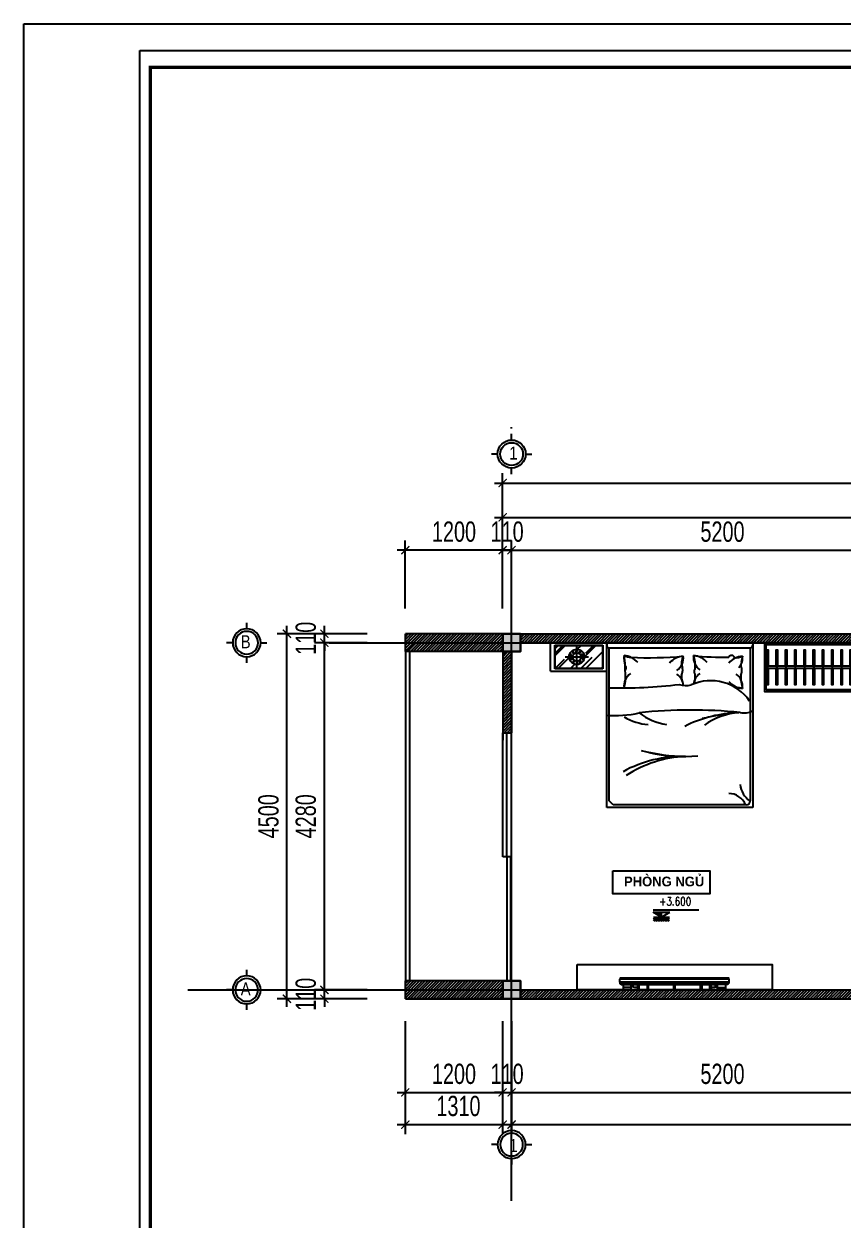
# Model space of a CAD drawing. Header units: inches. Extents: x 442278 to 842836, y -356313 to 59457.
# Drawn here: x 466328 to 476427, y -82973 to -68226 of the extents above; entities that cross this region are included whole.
import ezdxf
from ezdxf.enums import TextEntityAlignment as Align

# ---------------------------------------------------------------- set-up
doc = ezdxf.new("R2010")
doc.units = ezdxf.units.IN
doc.header["$LTSCALE"] = 250
doc.header["$MEASUREMENT"] = 0
doc.linetypes.add('CENTER', pattern=[50.8, 31.75, -6.35, 6.35, -6.35])
doc.linetypes.add('CONTINOUS', pattern=[0])
for name, color, linetype in [('3', 9, 'Continuous'), ('A-Noithat', 139, 'Continuous'), ('blogmythuat.com', 2, 'Continuous'), ('cotcaodo', 37, 'Continuous'), ('damvua', 7, 'Continuous'), ('DIM', 8, 'Continuous'), ('gsgsdfg', 31, 'Continuous'), ('HACTH250', 250, 'Continuous'), ('LA.BT', 7, 'Continuous'), ('LA.DIM', 251, 'Continuous'), ('netcat', 32, 'Continuous'), ('NETMANH', 44, 'Continuous'), ('NETTHAY', 8, 'Continuous'), ('NTHAY', 8, 'Continuous'), ('TEXT', 7, 'Continuous'), ('TRUC', 251, 'CENTER'), ('TUONG', 31, 'Continuous'), ('vatlieu', 250, 'Continuous')]:
    doc.layers.add(name, color=color, linetype=linetype)
doc.styles.add('AVANTH', font='')
doc.styles.add('KIEU1', font='', dxfattribs={"height": 250})
doc.styles.add('ROMANSmoi', font='romans.shx', dxfattribs={"width": 0.8})
doc.styles.add('S.STEXT', font='arial.ttf', dxfattribs={"width": 0.7})
doc.styles.get("Standard").update_dxf_attribs({"font": 'arial.ttf'})
doc.styles.add('VnAvantH', font='', dxfattribs={"width": 0.7})
doc.styles.get('AVANTH').set_extended_font_data('.VnAvantH')
doc.styles.get('KIEU1').set_extended_font_data('.VnArial')
doc.styles.get('VnAvantH').set_extended_font_data('.VnAvantH')
doc.linetypes.add('TX', pattern='A,676.874288,-193.500228,["tx",AVANTH,S=240.510514,R=359.931402,X=0,Y=-131.162874],-560.72896,746.79278', length=2177.896256)
doc.dimstyles.new('S.DIM100', dxfattribs={"dimtxt": 250, "dimasz": 100, "dimexe": 120, "dimexo": 0, "dimgap": 100, "dimtad": 1, "dimdec": 0, "dimzin": 13, "dimdsep": 46, "dimtxsty": 'S.STEXT', "dimblk": 'ARCHTICK', "dimblk1": 'ARCHTICK', "dimcen": 0, "dimdle": 100, "dimclrd": 251, "dimclre": 251, "dimclrt": 60, "dimadec": 0, "dimazin": 0, "dimtfac": 1, "dimtdec": 0, "dimtix": 1, "dimtmove": 2, "dimatfit": 3, "dimfxl": 1, "dimtolj": 1, "dimtzin": 13, "dimarcsym": 0})
pattern_1 = [(45, (193878.957, -378140.27), (-17.6776695, 17.6776695), [])]

# ---------------------------------------------------------------- blocks, each defined once
blk = doc.blocks.new('_ArchTick')
at = {"color": 0, "linetype": 'ByBlock', "const_width": 0.15}
blk.add_lwpolyline([(-0.5, -0.5), (0.5, 0.5)], dxfattribs=at)
blk = doc.blocks.new('*D173')
at = {"layer": 'DEFPOINTS', "color": 0, "transparency": 16777216}
for p in [(477540, -74714), (472340, -75476), (477540, -75476)]:
    blk.add_point(p, dxfattribs=at)
at = {"layer": 'LA.DIM', "color": 251, "lineweight": -2, "transparency": 16777216}
for p, q in [((472340, -75476), (472340, -74594)), ((477540, -75476), (477540, -74594)), ((472240, -74714), (477640, -74714))]:
    blk.add_line(p, q, dxfattribs=at)
at = {"layer": 'LA.DIM', "color": 251, "lineweight": -2, "transparency": 16777216, "xscale": 100, "yscale": 100, "zscale": 100, "rotation": 180}
blk.add_blockref('_ArchTick', (472340, -74714), dxfattribs=at)
at = {"layer": 'LA.DIM', "color": 251, "lineweight": -2, "transparency": 16777216, "xscale": 100, "yscale": 100, "zscale": 100}
blk.add_blockref('_ArchTick', (477540, -74714), dxfattribs=at)
at = {"layer": 'LA.DIM', "color": 60, "transparency": 16777216, "insert": (474940, -74487), "char_height": 250, "attachment_point": 5, "style": 'S.STEXT'}
blk.add_mtext('\\A1;5200', dxfattribs=at)
blk = doc.blocks.new('*D178')
at = {"layer": 'DEFPOINTS', "color": 0, "transparency": 16777216}
for p in [(472230, -74714), (472230, -75433), (472340, -75433)]:
    blk.add_point(p, dxfattribs=at)
at = {"layer": 'LA.DIM', "color": 251, "lineweight": -2, "transparency": 16777216}
for p, q in [((472230, -75433), (472230, -74594)), ((472340, -75433), (472340, -74594)), ((472230, -74714), (472130, -74714)), ((472340, -74714), (472230, -74714)), ((472340, -74714), (472440, -74714))]:
    blk.add_line(p, q, dxfattribs=at)
at = {"layer": 'LA.DIM', "color": 251, "lineweight": -2, "transparency": 16777216, "xscale": 100, "yscale": 100, "zscale": 100}
blk.add_blockref('_ArchTick', (472230, -74714), dxfattribs=at)
at = {"layer": 'LA.DIM', "color": 251, "lineweight": -2, "transparency": 16777216, "xscale": 100, "yscale": 100, "zscale": 100, "rotation": 180}
blk.add_blockref('_ArchTick', (472340, -74714), dxfattribs=at)
at = {"layer": 'LA.DIM', "color": 60, "transparency": 16777216, "insert": (472285, -74487), "char_height": 250, "attachment_point": 5, "style": 'S.STEXT'}
blk.add_mtext('\\A1;110', dxfattribs=at)
blk = doc.blocks.new('*D179')
at = {"layer": 'DEFPOINTS', "color": 0, "transparency": 16777216}
for p in [(471030, -74714), (471030, -75433), (472230, -75433)]:
    blk.add_point(p, dxfattribs=at)
at = {"layer": 'LA.DIM', "color": 251, "lineweight": -2, "transparency": 16777216}
for p, q in [((471030, -75433), (471030, -74594)), ((472230, -75433), (472230, -74594)), ((472330, -74714), (470930, -74714))]:
    blk.add_line(p, q, dxfattribs=at)
at = {"layer": 'LA.DIM', "color": 251, "lineweight": -2, "transparency": 16777216, "xscale": 100, "yscale": 100, "zscale": 100, "rotation": 180}
blk.add_blockref('_ArchTick', (471030, -74714), dxfattribs=at)
at = {"layer": 'LA.DIM', "color": 251, "lineweight": -2, "transparency": 16777216, "xscale": 100, "yscale": 100, "zscale": 100}
blk.add_blockref('_ArchTick', (472230, -74714), dxfattribs=at)
at = {"layer": 'LA.DIM', "color": 60, "transparency": 16777216, "insert": (471630, -74487), "char_height": 250, "attachment_point": 5, "style": 'S.STEXT'}
blk.add_mtext('\\A1;1200', dxfattribs=at)
blk = doc.blocks.new('*D180')
at = {"layer": 'DEFPOINTS', "color": 0, "transparency": 16777216}
for p in [(490230, -74310), (472230, -75433), (490230, -75433)]:
    blk.add_point(p, dxfattribs=at)
at = {"layer": 'LA.DIM', "color": 251, "lineweight": -2, "transparency": 16777216}
for p, q in [((472130, -74310), (490330, -74310)), ((472230, -75433), (472230, -74190)), ((490230, -75433), (490230, -74190))]:
    blk.add_line(p, q, dxfattribs=at)
at = {"layer": 'LA.DIM', "color": 251, "lineweight": -2, "transparency": 16777216, "xscale": 100, "yscale": 100, "zscale": 100, "rotation": 180}
blk.add_blockref('_ArchTick', (472230, -74310), dxfattribs=at)
at = {"layer": 'LA.DIM', "color": 251, "lineweight": -2, "transparency": 16777216, "xscale": 100, "yscale": 100, "zscale": 100}
blk.add_blockref('_ArchTick', (490230, -74310), dxfattribs=at)
at = {"layer": 'LA.DIM', "color": 60, "transparency": 16777216, "insert": (481230, -74082), "char_height": 250, "attachment_point": 5, "style": 'S.STEXT'}
blk.add_mtext('\\A1;18000', dxfattribs=at)
blk = doc.blocks.new('*D181')
at = {"layer": 'DEFPOINTS', "color": 0, "transparency": 16777216}
for p in [(490230, -73886), (472230, -75423), (490230, -75433)]:
    blk.add_point(p, dxfattribs=at)
at = {"layer": 'LA.DIM', "color": 251, "lineweight": -2, "transparency": 16777216}
for p, q in [((472130, -73886), (490330, -73886)), ((472230, -75423), (472230, -73766)), ((490230, -75433), (490230, -73766))]:
    blk.add_line(p, q, dxfattribs=at)
at = {"layer": 'LA.DIM', "color": 251, "lineweight": -2, "transparency": 16777216, "xscale": 100, "yscale": 100, "zscale": 100, "rotation": 180}
blk.add_blockref('_ArchTick', (472230, -73886), dxfattribs=at)
at = {"layer": 'LA.DIM', "color": 251, "lineweight": -2, "transparency": 16777216, "xscale": 100, "yscale": 100, "zscale": 100}
blk.add_blockref('_ArchTick', (490230, -73886), dxfattribs=at)
at = {"layer": 'LA.DIM', "color": 60, "transparency": 16777216, "insert": (481230, -73658), "char_height": 250, "attachment_point": 5, "style": 'S.STEXT'}
blk.add_mtext('\\A1;18000', dxfattribs=at)
blk = doc.blocks.new('*D182')
at = {"layer": 'DEFPOINTS', "color": 0, "transparency": 16777216}
for p in [(472340, -80520), (477540, -80520), (477540, -81400)]:
    blk.add_point(p, dxfattribs=at)
at = {"layer": 'LA.DIM', "color": 251, "lineweight": -2, "transparency": 16777216}
for p, q in [((472340, -80520), (472340, -81520)), ((477540, -80520), (477540, -81520)), ((472240, -81400), (477640, -81400))]:
    blk.add_line(p, q, dxfattribs=at)
at = {"layer": 'LA.DIM', "color": 251, "lineweight": -2, "transparency": 16777216, "xscale": 100, "yscale": 100, "zscale": 100, "rotation": 180}
blk.add_blockref('_ArchTick', (472340, -81400), dxfattribs=at)
at = {"layer": 'LA.DIM', "color": 251, "lineweight": -2, "transparency": 16777216, "xscale": 100, "yscale": 100, "zscale": 100}
blk.add_blockref('_ArchTick', (477540, -81400), dxfattribs=at)
at = {"layer": 'LA.DIM', "color": 60, "transparency": 16777216, "insert": (474940, -81172), "char_height": 250, "attachment_point": 5, "style": 'S.STEXT'}
blk.add_mtext('\\A1;5200', dxfattribs=at)
blk = doc.blocks.new('*D186')
at = {"layer": 'DEFPOINTS', "color": 0, "transparency": 16777216}
for p in [(472230, -80520), (472340, -80520), (472340, -81400)]:
    blk.add_point(p, dxfattribs=at)
at = {"layer": 'LA.DIM', "color": 251, "lineweight": -2, "transparency": 16777216}
for p, q in [((472230, -80520), (472230, -81520)), ((472340, -80520), (472340, -81520)), ((472230, -81400), (472130, -81400)), ((472230, -81400), (472340, -81400)), ((472340, -81400), (472440, -81400))]:
    blk.add_line(p, q, dxfattribs=at)
at = {"layer": 'LA.DIM', "color": 251, "lineweight": -2, "transparency": 16777216, "xscale": 100, "yscale": 100, "zscale": 100}
blk.add_blockref('_ArchTick', (472230, -81400), dxfattribs=at)
at = {"layer": 'LA.DIM', "color": 251, "lineweight": -2, "transparency": 16777216, "xscale": 100, "yscale": 100, "zscale": 100, "rotation": 180}
blk.add_blockref('_ArchTick', (472340, -81400), dxfattribs=at)
at = {"layer": 'LA.DIM', "color": 60, "transparency": 16777216, "insert": (472285, -81172), "char_height": 250, "attachment_point": 5, "style": 'S.STEXT'}
blk.add_mtext('\\A1;110', dxfattribs=at)
blk = doc.blocks.new('*D187')
at = {"layer": 'DEFPOINTS', "color": 0, "transparency": 16777216}
for p in [(472230, -80520), (490230, -80520), (490230, -81796)]:
    blk.add_point(p, dxfattribs=at)
at = {"layer": 'LA.DIM', "color": 251, "lineweight": -2, "transparency": 16777216}
for p, q in [((472230, -80520), (472230, -81916)), ((490230, -80520), (490230, -81916)), ((472130, -81796), (490330, -81796))]:
    blk.add_line(p, q, dxfattribs=at)
at = {"layer": 'LA.DIM', "color": 251, "lineweight": -2, "transparency": 16777216, "xscale": 100, "yscale": 100, "zscale": 100, "rotation": 180}
blk.add_blockref('_ArchTick', (472230, -81796), dxfattribs=at)
at = {"layer": 'LA.DIM', "color": 251, "lineweight": -2, "transparency": 16777216, "xscale": 100, "yscale": 100, "zscale": 100}
blk.add_blockref('_ArchTick', (490230, -81796), dxfattribs=at)
at = {"layer": 'LA.DIM', "color": 60, "transparency": 16777216, "insert": (481230, -81568), "char_height": 250, "attachment_point": 5, "style": 'S.STEXT'}
blk.add_mtext('\\A1;18000', dxfattribs=at)
blk = doc.blocks.new('*D188')
at = {"layer": 'DEFPOINTS', "color": 0, "transparency": 16777216}
for p in [(471030, -80520), (472230, -80520), (472230, -81400)]:
    blk.add_point(p, dxfattribs=at)
at = {"layer": 'LA.DIM', "color": 251, "lineweight": -2, "transparency": 16777216}
for p, q in [((471030, -80520), (471030, -81520)), ((472230, -80520), (472230, -81520)), ((470930, -81400), (472330, -81400))]:
    blk.add_line(p, q, dxfattribs=at)
at = {"layer": 'LA.DIM', "color": 251, "lineweight": -2, "transparency": 16777216, "xscale": 100, "yscale": 100, "zscale": 100, "rotation": 180}
blk.add_blockref('_ArchTick', (471030, -81400), dxfattribs=at)
at = {"layer": 'LA.DIM', "color": 251, "lineweight": -2, "transparency": 16777216, "xscale": 100, "yscale": 100, "zscale": 100}
blk.add_blockref('_ArchTick', (472230, -81400), dxfattribs=at)
at = {"layer": 'LA.DIM', "color": 60, "transparency": 16777216, "insert": (471630, -81172), "char_height": 250, "attachment_point": 5, "style": 'S.STEXT'}
blk.add_mtext('\\A1;1200', dxfattribs=at)
blk = doc.blocks.new('vongtrondim')
at = {"layer": 'damvua'}
blk.add_circle((0, 0), 175, dxfattribs=at)
at = {"layer": 'NTHAY'}
for p, q in [((0, 226), (0, 309)), ((-226, 0), (-309, 0)), ((226, 0), (309, 0)), ((0, -309), (0, -226))]:
    blk.add_line(p, q, dxfattribs=at)
blk.add_circle((0, 0), 216, dxfattribs=at)
blk = doc.blocks.new('*D189')
at = {"layer": 'DEFPOINTS', "color": 0, "transparency": 16777216}
for p in [(470032, -75855), (470560, -75855), (470560, -80135)]:
    blk.add_point(p, dxfattribs=at)
at = {"layer": 'LA.DIM', "color": 251, "lineweight": -2, "transparency": 16777216}
for p, q in [((470032, -80235), (470032, -75755)), ((470560, -75855), (469912, -75855)), ((470560, -80135), (469912, -80135))]:
    blk.add_line(p, q, dxfattribs=at)
at = {"layer": 'LA.DIM', "color": 251, "lineweight": -2, "transparency": 16777216, "xscale": 100, "yscale": 100, "zscale": 100}
for p, rotation in [((470032, -75855), 90), ((470032, -80135), 270)]:
    blk.add_blockref('_ArchTick', p, dxfattribs=dict(at, rotation=rotation))
at = {"layer": 'LA.DIM', "color": 60, "transparency": 16777216, "insert": (469804, -77995), "char_height": 250, "attachment_point": 5, "rotation": 90, "style": 'S.STEXT'}
blk.add_mtext('\\A1;4280', dxfattribs=at)
blk = doc.blocks.new('*D190')
at = {"layer": 'DEFPOINTS', "color": 0, "transparency": 16777216}
for p in [(469571, -75745), (470560, -75745), (470560, -80245)]:
    blk.add_point(p, dxfattribs=at)
at = {"layer": 'LA.DIM', "color": 251, "lineweight": -2, "transparency": 16777216}
for p, q in [((469571, -80345), (469571, -75645)), ((470560, -75745), (469451, -75745)), ((470560, -80245), (469451, -80245))]:
    blk.add_line(p, q, dxfattribs=at)
at = {"layer": 'LA.DIM', "color": 251, "lineweight": -2, "transparency": 16777216, "xscale": 100, "yscale": 100, "zscale": 100}
for p, rotation in [((469571, -75745), 90), ((469571, -80245), 270)]:
    blk.add_blockref('_ArchTick', p, dxfattribs=dict(at, rotation=rotation))
at = {"layer": 'LA.DIM', "color": 60, "transparency": 16777216, "insert": (469344, -77995), "char_height": 250, "attachment_point": 5, "rotation": 90, "style": 'S.STEXT'}
blk.add_mtext('\\A1;4500', dxfattribs=at)
blk = doc.blocks.new('*D191')
at = {"layer": 'DEFPOINTS', "color": 0, "transparency": 16777216}
for p in [(470032, -80135), (470560, -80135), (470560, -80245)]:
    blk.add_point(p, dxfattribs=at)
at = {"layer": 'LA.DIM', "color": 251, "lineweight": -2, "transparency": 16777216}
for p, q in [((470032, -80135), (470032, -80035)), ((470560, -80135), (469912, -80135)), ((470032, -80245), (470032, -80135)), ((470560, -80245), (469912, -80245)), ((470032, -80245), (470032, -80345))]:
    blk.add_line(p, q, dxfattribs=at)
at = {"layer": 'LA.DIM', "color": 251, "lineweight": -2, "transparency": 16777216, "xscale": 100, "yscale": 100, "zscale": 100}
for p, rotation in [((470032, -80135), 270), ((470032, -80245), 90)]:
    blk.add_blockref('_ArchTick', p, dxfattribs=dict(at, rotation=rotation))
at = {"layer": 'LA.DIM', "color": 60, "transparency": 16777216, "insert": (469804, -80190), "char_height": 250, "attachment_point": 5, "rotation": 90, "style": 'S.STEXT'}
blk.add_mtext('\\A1;110', dxfattribs=at)
blk = doc.blocks.new('*D192')
at = {"layer": 'DEFPOINTS', "color": 0, "transparency": 16777216}
for p in [(470032, -75745), (470560, -75745), (470560, -75855)]:
    blk.add_point(p, dxfattribs=at)
at = {"layer": 'LA.DIM', "color": 251, "lineweight": -2, "transparency": 16777216}
for p, q in [((470032, -75745), (470032, -75645)), ((470560, -75745), (469912, -75745)), ((470032, -75855), (470032, -75745)), ((470560, -75855), (469912, -75855)), ((470032, -75855), (470032, -75955))]:
    blk.add_line(p, q, dxfattribs=at)
at = {"layer": 'LA.DIM', "color": 251, "lineweight": -2, "transparency": 16777216, "xscale": 100, "yscale": 100, "zscale": 100}
for p, rotation in [((470032, -75745), 270), ((470032, -75855), 90)]:
    blk.add_blockref('_ArchTick', p, dxfattribs=dict(at, rotation=rotation))
at = {"layer": 'LA.DIM', "color": 60, "transparency": 16777216, "insert": (469804, -75800), "char_height": 250, "attachment_point": 5, "rotation": 90, "style": 'S.STEXT'}
blk.add_mtext('\\A1;110', dxfattribs=at)
blk = doc.blocks.new('KHUNG CHUAN SEICO')
at = {"layer": 'DEFPOINTS', "lineweight": -3, "ltscale": 2000}
blk.add_lwpolyline([(0, 397.16), (572.13, 397.16), (572.13, 0), (0, 0)], close=True, dxfattribs=at)
at = {"layer": 'gsgsdfg'}
blk.add_lwpolyline([(0, 397.16), (572.13, 397.16), (572.13, 0), (0, 0)], close=True, dxfattribs=at)
blk.add_lwpolyline([(0, 397.16), (572.13, 397.16), (572.13, 0), (0, 0)], close=True, dxfattribs=at)
at = {"layer": 'NETTHAY', "ltscale": 0.5, "const_width": 0.743}
blk.add_lwpolyline([(26.26, 388.15), (460.75, 388.15), (460.75, 7.88), (26.26, 7.88), (26.26, 388.51)], dxfattribs=at)
at = {"layer": 'NTHAY', "lineweight": -3, "ltscale": 2000}
blk.add_lwpolyline([(24.06, 391.61), (565.91, 391.61), (565.91, 5.55), (24.06, 5.55)], close=True, dxfattribs=at)
at = {"layer": '3', "ltscale": 0.5, "style": 'VnAvantH'}
for tag, height, p in [('DRAWING1', 4.75, (514.01, 46.77)), ('DRAWING2', 4.75, (514.07, 36.02)), ('DATE', 2.5, (477.02, 18.64))]:
    blk.add_attdef(tag, text='', height=height, dxfattribs=at).set_placement(p, align=Align.CENTER)
blk = doc.blocks.new('dsadasdasdas')
h = blk.add_hatch()
h.set_pattern_fill('ANSI31,_O', color=8, scale=40, angle=90)
h.set_pattern_definition([(135, (71187.0773, -65177.9137), (-3.5355339, -3.5355339), [])])
h.paths.add_polyline_path([(78955, 18961), (78955, 18943), (78939, 18943), (78939, 18961)])
h = blk.add_hatch()
h.set_pattern_fill('ANSI31,_O', color=8, scale=40, angle=90)
h.set_pattern_definition([(135, (71513.4773, -65177.9137), (-3.5355339, -3.5355339), [])])
h.paths.add_polyline_path([(79832, 18961), (79832, 18943), (79848, 18943), (79848, 18961)])
at = {"color": 8}
for p, q in [((78861, 18925), (78765, 18925)), ((78887, 18916), (78887, 18876)), ((78942, 18892), (78934, 18876)), ((78942, 18916), (78942, 18876)), ((78942, 18892), (78955, 18892)), ((79846, 18892), (79832, 18892)), ((79846, 18916), (79846, 18876)), ((79846, 18892), (79853, 18876)), ((79901, 18916), (79901, 18876)), ((79927, 18925), (80023, 18925)), ((78723, 18834), (80064, 18834)), ((78723, 18781), (80064, 18781)), ((80062, 18863), (78726, 18863)), ((78726, 18853), (80062, 18853)), ((78754, 18762), (80034, 18762)), ((79927, 18876), (79901, 18876))]:
    blk.add_line(p, q, dxfattribs=at)
for points in [[(79073, 18969), (79073, 18879), (79057, 18879), (79057, 18969)], [(79714, 18969), (79714, 18879), (79730, 18879), (79730, 18969)]]:
    blk.add_lwpolyline(points, dxfattribs=at)
blk.add_lwpolyline([(79402, 18969), (79402, 18879, -0.8844), (79386, 18879), (79386, 18969)], format="xyb", dxfattribs=at)
at = {"layer": 'blogmythuat.com'}
for p, q in [((78887, 18916), (78861, 18916)), ((78955, 18916), (78942, 18916)), ((79832, 18916), (79846, 18916)), ((79901, 18916), (79927, 18916)), ((78739, 18876), (78726, 18863)), ((78726, 18863), (78726, 18853)), ((78739, 18876), (78887, 18876)), ((80049, 18876), (78887, 18876)), ((80049, 18876), (80062, 18863)), ((80062, 18863), (80062, 18853))]:
    blk.add_line(p, q, dxfattribs=at)
for points in [[(78765, 18876), (78765, 18961, -0.414214), (78773, 18969), (78853, 18969, -0.414214), (78861, 18961), (78861, 18876)], [(79832, 18876), (79832, 18961, 0.414214), (79824, 18969), (78963, 18969, 0.414214), (78955, 18961), (78955, 18876)], [(80023, 18876), (80023, 18961, 0.414214), (80015, 18969), (79935, 18969, 0.414214), (79927, 18961), (79927, 18876)]]:
    blk.add_lwpolyline(points, format="xyb", dxfattribs=at)
for points in [[(78955, 18961), (78955, 18943), (78939, 18943), (78939, 18961)], [(79832, 18961), (79832, 18943), (79848, 18943), (79848, 18961)]]:
    blk.add_lwpolyline(points, close=True, dxfattribs=at)
for points in [[(78723, 18781), (78722, 18781), (78722, 18834), (78723, 18834)], [(78723, 18834), (78723, 18853), (78726, 18853)], [(78723, 18781), (78723, 18762), (80064, 18762), (80064, 18781)], [(80062, 18853), (80064, 18853), (80064, 18834)], [(80064, 18834), (80066, 18834), (80066, 18781), (80064, 18781)]]:
    blk.add_lwpolyline(points, dxfattribs=at)
for centre in [(78914, 18745), (79873, 18745)]:
    blk.add_arc(centre, 174, 80.9378, 99.0622, dxfattribs=at)
blk = doc.blocks.new('*U117')
at = {"transparency": 33554687}
for points in [[(0, 600), (0, 0), (1371, 0), (1371, 600)], [(1351, 580), (1351, 20), (20, 20), (20, 580)]]:
    blk.add_lwpolyline(points, close=True, dxfattribs=at)
at = {"ltscale": 6, "transparency": 33554687}
for points in [[(91, 313), (91, 515), (69, 515), (69, 313)], [(205, 313), (205, 515), (183, 515), (183, 313)], [(319, 313), (319, 515), (297, 515), (297, 313)], [(433, 313), (433, 515), (411, 515), (411, 313)], [(547, 313), (547, 515), (525, 515), (525, 313)], [(661, 313), (661, 515), (639, 515), (639, 313)], [(775, 313), (775, 515), (753, 515), (753, 313)], [(889, 313), (889, 515), (867, 515), (867, 313)], [(1003, 313), (1003, 515), (981, 515), (981, 313)], [(1117, 313), (1117, 515), (1095, 515), (1095, 313)], [(1231, 313), (1231, 515), (1209, 515), (1209, 313)], [(1345, 313), (1345, 515), (1323, 515), (1323, 313)], [(69, 287), (69, 92), (91, 92), (91, 287)], [(183, 287), (183, 92), (205, 92), (205, 287)], [(297, 287), (297, 92), (319, 92), (319, 287)], [(411, 287), (411, 92), (433, 92), (433, 287)], [(525, 287), (525, 92), (547, 92), (547, 287)], [(639, 287), (639, 92), (661, 92), (661, 287)], [(753, 287), (753, 92), (775, 92), (775, 287)], [(867, 287), (867, 92), (889, 92), (889, 287)], [(981, 287), (981, 92), (1003, 92), (1003, 287)], [(1095, 287), (1095, 92), (1117, 92), (1117, 287)], [(1209, 287), (1209, 92), (1231, 92), (1231, 287)], [(1323, 287), (1323, 92), (1345, 92), (1345, 287)]]:
    blk.add_lwpolyline(points, dxfattribs=at)
for points in [[(1351, 287), (1351, 313), (20, 313), (20, 287)], [(83, 319), (78, 319), (78, 280), (83, 280)], [(197, 319), (192, 319), (192, 280), (197, 280)], [(311, 319), (306, 319), (306, 280), (311, 280)], [(425, 319), (420, 319), (420, 280), (425, 280)], [(539, 319), (534, 319), (534, 280), (539, 280)], [(653, 319), (648, 319), (648, 280), (653, 280)], [(767, 319), (762, 319), (762, 280), (767, 280)], [(881, 319), (876, 319), (876, 280), (881, 280)], [(995, 319), (990, 319), (990, 280), (995, 280)], [(1109, 319), (1104, 319), (1104, 280), (1109, 280)], [(1223, 319), (1218, 319), (1218, 280), (1223, 280)], [(1337, 319), (1332, 319), (1332, 280), (1337, 280)]]:
    blk.add_lwpolyline(points, close=True, dxfattribs=at)
blk = doc.blocks.new('cot')
at = {"layer": 'vatlieu', "ltscale": 5}
blk.add_hatch(color=256, dxfattribs=at).paths.add_polyline_path([(507167159, 33335579), (507167032, 33335579), (507167159, 33335503)])
at = {"layer": 'vatlieu', "ltscale": 0.5}
h = blk.add_hatch(dxfattribs=at)
h.set_pattern_fill('ANSI31', color=256, scale=150, style=0)
h.set_pattern_definition([(45, (0, 0), (-13.25825214725, 13.25825214725), [])])
h.paths.add_polyline_path([(507167284, 33335440), (507167284, 33335503), (507167033, 33335503), (507167033, 33335440)])
at = {"layer": 'cotcaodo'}
for p, q in [((507167032, 33335614), (507167735, 33335614)), ((507167159, 33335503), (507167032, 33335579)), ((507167032, 33335579), (507167286, 33335579)), ((507167159, 33335503), (507167286, 33335579)), ((507167159, 33335503), (507167159, 33335579))]:
    blk.add_line(p, q, dxfattribs=at)
at = {"layer": 'damvua', "ltscale": 5}
blk.add_line((507167033, 33335503), (507167284, 33335503), dxfattribs=at)
blk = doc.blocks.new('*D473')
at = {"layer": 'DEFPOINTS', "color": 0, "transparency": 16777216}
for p in [(471030, -80520), (472340, -80520), (472340, -81796)]:
    blk.add_point(p, dxfattribs=at)
at = {"layer": 'LA.DIM', "color": 251, "lineweight": -2, "transparency": 16777216}
for p, q in [((471030, -80520), (471030, -81916)), ((472340, -80520), (472340, -81916)), ((470930, -81796), (472440, -81796))]:
    blk.add_line(p, q, dxfattribs=at)
at = {"layer": 'LA.DIM', "color": 251, "lineweight": -2, "transparency": 16777216, "xscale": 100, "yscale": 100, "zscale": 100, "rotation": 180}
blk.add_blockref('_ArchTick', (471030, -81796), dxfattribs=at)
at = {"layer": 'LA.DIM', "color": 251, "lineweight": -2, "transparency": 16777216, "xscale": 100, "yscale": 100, "zscale": 100}
blk.add_blockref('_ArchTick', (472340, -81796), dxfattribs=at)
at = {"layer": 'LA.DIM', "color": 60, "transparency": 16777216, "insert": (471685, -81568), "char_height": 250, "attachment_point": 5, "style": 'S.STEXT'}
blk.add_mtext('\\A1;1310', dxfattribs=at)

msp = doc.modelspace()

# ---------------------------------------------------------------- hatches: boundary and pattern name
at = {"layer": 'HACTH250', "linetype": 'TX'}
h = msp.add_hatch(dxfattribs=at)
h.set_pattern_fill('ANSI31', color=256, scale=200, style=0)
h.set_pattern_definition(pattern_1)
h.paths.add_polyline_path([(471030.46, -75965.25), (472230.46, -75965.25), (472230.46, -75745.25), (471030.46, -75745.25)])
h = msp.add_hatch(dxfattribs=at)
h.set_pattern_fill('ANSI31', color=256, scale=200, style=0)
h.set_pattern_definition([(45, (152586.4, -391556.477), (-17.6776695, 17.6776695), [])])
h.paths.add_polyline_path([(472450.46, -75745.25), (477430.46, -75745.25), (477430.46, -75855.25), (472450.46, -75855.25)])
h = msp.add_hatch(dxfattribs=at)
h.set_pattern_fill('ANSI31', color=256, scale=200, style=0)
h.set_pattern_definition(pattern_1)
h.paths.add_polyline_path([(472230.46, -76965.25), (472340.46, -76965.25), (472340.46, -75965.25), (472230.46, -75965.25)])
h = msp.add_hatch(dxfattribs=at)
h.set_pattern_fill('ANSI31', color=256, scale=200, style=0)
h.set_pattern_definition(pattern_1)
h.paths.add_polyline_path([(471030.46, -80245.25), (472230.46, -80245.25), (472230.46, -80025.25), (471030.46, -80025.25)])
h = msp.add_hatch(dxfattribs=at)
h.set_pattern_fill('ANSI31', color=256, scale=200, style=0)
h.set_pattern_definition([(45, (472450.456, -80245.25), (-17.67767, 17.67767), [])])
h.paths.add_polyline_path([(490230.46, -80245.25), (490230.46, -80135.25), (472450.46, -80135.25), (472450.46, -80245.25)])
at = {"layer": 'NETMANH'}
for points in [[(472230.46, -75965.25), (472450.46, -75965.25), (472450.46, -75745.25), (472230.46, -75745.25)], [(472230.46, -75965.25), (472450.46, -75965.25), (472450.46, -75745.25), (472230.46, -75745.25)], [(472230.46, -80245.25), (472450.46, -80245.25), (472450.46, -80025.25), (472230.46, -80025.25)], [(472230.46, -80245.25), (472450.46, -80245.25), (472450.46, -80025.25), (472230.46, -80025.25)]]:
    msp.add_hatch(color=0, dxfattribs=at).paths.add_polyline_path(points)

# ---------------------------------------------------------------- linework, layer by layer
at = {"linetype": 'TX'}
for p, q in [((471030.46, -75965.25), (471030.46, -75745.25)), ((472230.46, -78495.25), (472230.46, -76965.25)), ((472230.46, -76965.25), (472340.46, -76965.25)), ((472280.46, -78495.25), (472280.46, -76965.25)), ((472280.46, -78495.25), (472230.46, -78495.25))]:
    msp.add_line(p, q, dxfattribs=at)
at = {"color": 8}
for p, q in [((472818.12, -75855.25), (473513.11, -75855.25)), ((472818.12, -75855.25), (473513.11, -75855.25)), ((472873.96, -75885.25), (473463.96, -75885.25)), ((472873.96, -76175.25), (472873.96, -75885.25)), ((472876.96, -75888.25), (473460.96, -75888.25)), ((472876.96, -76013.03), (473001.74, -75888.25)), ((472876.96, -76172.25), (472876.96, -75888.25)), ((472876.96, -75981.92), (472970.63, -75888.25)), ((472876.96, -75925.35), (472914.06, -75888.25)), ((473143.96, -76173.67), (473143.96, -75885.26)), ((473149.71, -75935.44), (473196.9, -75888.25)), ((473238.16, -76028.02), (473377.92, -75888.25)), ((473255.88, -75982.01), (473349.64, -75888.25)), ((473460.96, -75888.25), (473460.96, -76172.25)), ((473463.96, -75885.25), (473463.96, -76175.25)), ((473513.11, -75855.11), (473513.11, -75886.91)), ((473513.11, -75886.91), (473513.11, -75855.11)), ((473543.11, -77805.11), (473543.11, -75916.91)), ((475282.75, -75916.91), (475282.75, -77805.11)), ((472876.96, -76171.42), (472991.42, -76056.96)), ((472912.9, -76172.25), (473049.93, -76035.22)), ((472999.76, -76029.47), (473288.17, -76029.47)), ((473195.75, -76172.25), (473335.07, -76032.92)), ((473255.14, -76172.25), (473460.96, -75966.43)), ((473463.96, -76175.25), (472873.96, -76175.25)), ((473460.96, -76172.25), (472876.96, -76172.25)), ((473065.64, -76172.25), (473114.46, -76123.43)), ((473093.92, -76172.25), (473100.32, -76165.86)), ((473444.65, -76172.25), (473460.96, -76155.93)), ((473593.11, -77855.11), (473543.11, -77805.11)), ((475232.75, -77855.11), (473593.11, -77855.11))]:
    msp.add_line(p, q, dxfattribs=at)
at = {"color": 9, "linetype": 'TX'}
for points in [[(472141.47, -78204.33, 0, 100, 0), (472141.47, -77954.33, 0, 0, 0), (472141.47, -77650.1, 0, 0, 0)], [(472183.41, -78705.01, 0, 100, 0), (472183.41, -78955.01, 0, 0, 0), (472183.41, -79396.58, 0, 0, 0)]]:
    msp.add_lwpolyline(points, format="xyseb", dxfattribs=at)
at = {"linetype": 'TX'}
for points in [[(472280.46, -80025.25), (472330.46, -80025.25), (472330.46, -78495.25), (472280.46, -78495.25)], [(473148.43, -79822.05), (475552.61, -79822.05), (475552.61, -80135.25), (473148.43, -80135.25)]]:
    msp.add_lwpolyline(points, close=True, dxfattribs=at)
at = {"color": 8}
for radius in [94.2, 51.04]:
    msp.add_circle((473143.96, -76029.47), radius, dxfattribs=at)
for centre, radius, start, end in [((473152.31, -75958.9), 60.52, 172.170031, 218.489749), ((473146.4, -75960.22), 46.16, 160.300173, 220.538024), ((473192.19, -75977.28), 60.52, 136.170031, 182.489749), ((473186.64, -75974.88), 46.16, 124.300173, 184.538024), ((473078.86, -76005.75), 46.16, 232.300173, 292.538024), ((473079.43, -75999.73), 60.52, 244.170031, 290.489749), ((473109.24, -75967.48), 60.52, 208.170031, 254.489749), ((473105.24, -75972.01), 46.16, 196.300173, 256.538024), ((473077.35, -76048.54), 46.16, 268.300173, 328.538024), ((473074.28, -76043.34), 60.52, 280.170031, 326.489749), ((473101.29, -76084.05), 46.16, 304.300173, 4.538024), ((473095.74, -76081.65), 60.52, 316.170031, 2.489749), ((473213.65, -76015.6), 60.52, 100.170031, 146.489749), ((473210.57, -76010.39), 46.16, 88.300173, 148.538024), ((473141.52, -76098.71), 46.16, 340.300173, 40.538024), ((473135.62, -76100.03), 60.52, 352.170031, 38.489749), ((473208.49, -76059.21), 60.52, 64.170031, 110.489749), ((473209.06, -76053.19), 46.16, 52.300173, 112.538024), ((473182.69, -76086.92), 46.16, 16.300173, 76.538024), ((473178.69, -76091.46), 60.52, 28.170031, 74.489749), ((474034.02, -76039.07), 308.45, 175.30484, 198.694186), ((472111.23, -76275.14), 1636.38, 4.809846, 9.18918), ((473839.34, -75741.43), 294.8, 247.51785, 264.266962), ((473709.46, -76258.19), 244.96, 40.418902, 85.987096), ((474030.52, -71381.25), 4658.73, 267.285552, 275.246729), ((474473.68, -76264.83), 244.96, 94.012904, 139.581098), ((474263.24, -76040.4), 194.32, 306.571098, 5.889976), ((474612.25, -76104.05), 176.73, 151.77364, 201.698265), ((474776.05, -76033.76), 194.32, 174.110024, 233.428902), ((474225.5, -76138.14), 378.26, 353.494693, 19.186694), ((474918.73, -73131.96), 2901.39, 263.35029, 271.974097), ((474565.61, -76258.19), 244.96, 40.418902, 85.987096), ((475204.33, -76264.83), 244.96, 94.012904, 139.581098), ((475052.48, -76048.26), 37.67, 15.39153, 153.792231), ((475111.64, -75883.66), 156.28, 261.595816, 298.909177), ((474993.9, -76040.4), 194.32, 333.737145, 5.889976), ((475683.22, -76166.41), 517.05, 163.604566, 172.327299), ((473919.9, -76391.2), 194.32, 126.571098, 185.889976), ((473250.17, -76274.75), 495.57, 344.024303, 8.707091), ((473708.78, -76167.89), 44.62, 314.473596, 42.171341), ((471380.65, -76092.2), 2361.83, 357.390542, 358.887645), ((474263.24, -76397.84), 194.32, 4.318127, 53.428902), ((474281.38, -76191.44), 168.11, 337.016965, 7.536756), ((474776.05, -76391.2), 194.32, 126.571098, 172.36406), ((474644.49, -76214.62), 54.72, 142.08329, 220.902005), ((474993.9, -76397.84), 194.32, 354.110024, 53.428902), ((474993.9, -76040.4), 194.32, 320.940423, 333.737145), ((475212.1, -76137.95), 45.87, 165.350608, 223.268443), ((475012.04, -76191.44), 168.11, 337.016965, 7.536756), ((473698.58, -70396.89), 6014.48, 268.445181, 276.751002), ((474490.68, -76110.8), 272.48, 251.808177, 283.20403), ((474618.88, -76272.35), 183.37, 175.223285, 196.230044), ((474795.44, -76907.85), 584.46, 34.858747, 114.515713), ((474273.87, -76270.9), 329.9, 343.795435, 3.555412), ((475204.33, -76173.42), 244.96, 220.418902, 265.987096), ((475621.37, -76281.06), 455.2, 176.980146, 197.478972), ((473989.98, -78178.42), 1786.79, 97.858525, 98.476262), ((473709.46, -76166.78), 244.96, 274.012904, 278.341658), ((474946.59, -77891.08), 1492.82, 80.725142, 83.518645), ((474556.91, -82664.41), 5979.59, 84.234668, 96.16548), ((473621.87, -75442.51), 1310.04, 264.899148, 282.916527), ((474093.78, -76133.17), 735.09, 240.140777, 264.510988), ((474376.15, -76113.87), 761.31, 232.690709, 260.570844), ((475178.47, -78272.83), 1554.84, 93.678589, 116.870809), ((475492.18, -80152.18), 3455.81, 96.871534, 103.406425), ((475182.86, -77497.78), 779.36, 92.608741, 126.658687), ((475206.82, -76518.94), 202.2, 255.908343, 300.391848), ((474453.01, -78798.53), 1542.33, 88.838367, 118.633285), ((474556.98, -78734.82), 1480.1, 92.815489, 122.939348), ((474512.11, -74993.91), 2262.77, 255.339382, 269.295167), ((474455.42, -75325.39), 1931.13, 257.394099, 275.428224), ((475011.45, -77944.46), 231.52, 22.701872, 88.784033), ((475442.96, -77573.37), 286.19, 186.229372, 234.072231), ((475232.75, -77805.11), 50, 270, 0)]:
    msp.add_arc(centre, radius, start, end, dxfattribs=at)
at = {"layer": 'blogmythuat.com'}
for p, q in [((472818.12, -76205.25), (472818.12, -75855.25)), ((473513.11, -77885.11), (473513.11, -75855.11)), ((473543.11, -75916.91), (474474.11, -75916.91)), ((474474.11, -75916.91), (475282.75, -75916.91)), ((475312.75, -75855.11), (475312.75, -77885.11)), ((472818.12, -76205.25), (473513.11, -76205.25)), ((475312.75, -77885.11), (473513.11, -77885.11))]:
    msp.add_line(p, q, dxfattribs=at)
for centre, start, end in [((473543.11, -75886.91), 180, 270), ((475282.75, -75886.91), 270, 0)]:
    msp.add_arc(centre, 30, start, end, dxfattribs=at)
at = {"layer": 'LA.BT'}
for p, q in [((471030.46, -75965.25), (471030.46, -80025.25)), ((471080.46, -75965.25), (471080.46, -80025.25))]:
    msp.add_line(p, q, dxfattribs=at)
at = {"layer": 'netcat', "linetype": 'CONTINOUS'}
for p, q in [((472230.46, -75745.25), (471030.46, -75745.25)), ((472230.46, -75745.25), (490010.46, -75745.25)), ((477430.46, -75855.25), (472450.46, -75855.25)), ((472230.46, -75965.25), (471030.46, -75965.25)), ((472230.46, -75965.25), (472230.46, -77055.25)), ((472340.46, -75965.25), (472340.46, -76965.25)), ((472230.46, -80025.25), (471030.46, -80025.25)), ((471030.46, -80245.25), (471030.46, -80025.25)), ((472450.46, -80135.25), (482500.46, -80135.25)), ((471030.46, -80245.25), (490010.46, -80245.25)), ((472230.46, -80245.25), (471030.46, -80245.25))]:
    msp.add_line(p, q, dxfattribs=at)
for points in [[(472230.46, -75745.25), (472450.46, -75745.25), (472450.46, -75965.25), (472230.46, -75965.25)], [(472230.46, -75965.25), (472450.46, -75965.25), (472450.46, -75745.25), (472230.46, -75745.25)], [(472230.46, -80025.25), (472450.46, -80025.25), (472450.46, -80245.25), (472230.46, -80245.25)], [(472230.46, -80245.25), (472450.46, -80245.25), (472450.46, -80025.25), (472230.46, -80025.25)]]:
    msp.add_lwpolyline(points, close=True, dxfattribs=at)
at = {"layer": 'NETMANH', "color": 0}
for points in [[(472230.46, -75965.25), (472450.46, -75965.25), (472450.46, -75745.25), (472230.46, -75745.25)], [(472230.46, -75965.25), (472450.46, -75965.25), (472450.46, -75745.25), (472230.46, -75745.25)], [(472230.46, -80245.25), (472450.46, -80245.25), (472450.46, -80025.25), (472230.46, -80025.25)], [(472230.46, -80245.25), (472450.46, -80245.25), (472450.46, -80025.25), (472230.46, -80025.25)]]:
    msp.add_lwpolyline(points, close=True, dxfattribs=at)
at = {"layer": 'NETTHAY'}
msp.add_lwpolyline([(473587.6, -78667.86), (474783.48, -78667.86), (474783.48, -78950.35), (473587.6, -78950.35)], close=True, dxfattribs=at)
at = {"layer": 'TRUC'}
for p, q in [((472340.46, -82737.67), (472340.46, -73198.02)), ((470091.67, -75855.25), (493486.83, -75855.25)), ((468349.43, -80135.25), (491687.36, -80135.25))]:
    msp.add_line(p, q, dxfattribs=at)

# ---------------------------------------------------------------- block references
at = {"yscale": 0.7000000000116415, "rotation": 180}
msp.add_blockref('dsadasdasdas', (553740.59, -66857.18), dxfattribs=at)
at = {"layer": '3', "xscale": 59.35300561240729, "yscale": 59.35300561205077, "zscale": 59.3530056118824}
msp.add_blockref('KHUNG CHUAN SEICO', (466328.24, -91798.27), dxfattribs=at)
at = {"layer": 'A-Noithat', "transparency": 33554687, "rotation": 180}
msp.add_blockref('*U117', (476830.46, -75855.25), dxfattribs=at)
at = {"layer": 'DIM', "yscale": 0.8000000007450581, "zscale": 0.8}
for p, xscale in [((472340.46, -73528.68), 0.800000011920929), ((469074.49, -75855.25), -0.800000011920929), ((469074.49, -80135.25), -0.800000011920929)]:
    msp.add_blockref('vongtrondim', p, dxfattribs=dict(at, xscale=xscale))
at = {"layer": 'DIM', "xscale": -0.800000011920929, "yscale": 0.8000000007450581, "zscale": 0.8, "rotation": 180}
msp.add_blockref('vongtrondim', (472340.46, -82042.7), dxfattribs=at)
at = {"layer": 'TUONG', "xscale": 0.800000011920929, "yscale": 0.8000000007450581, "zscale": 0.8}
msp.add_blockref('cot', (-405259544.93, -26747640.29), dxfattribs=at)

# ---------------------------------------------------------------- texts
at = {"layer": 'TEXT'}
for s, insert, char_height, width, attachment_point, style in [('{\\f.VnArial NarrowH|b0|i0|c0|p34;1}', (472311.89, -73436.85), 160, 573.6, 1, 'KIEU1'), ('{\\f.VnArial NarrowH|b0|i0|c0|p34;b}', (469123.28, -75763.41), 160, 573.6, 3, 'KIEU1'), ('+3.600', (474158.61, -78994.1), 99.84, 1111.2, 1, 'ROMANSmoi'), ('{\\f.VnArial NarrowH|b0|i0|c0|p34;a}', (469123.28, -80043.41), 160, 573.6, 3, 'KIEU1'), ('{\\f.VnArial NarrowH|b0|i0|c0|p34;1}', (472311.89, -82134.53), 160, 573.6, 7, 'KIEU1')]:
    msp.add_mtext(s, dxfattribs=dict(at, insert=insert, char_height=char_height, width=width, attachment_point=attachment_point, style=style))
at = {"layer": 'TEXT', "ltscale": 0.5, "insert": (473725.85, -78860.53), "char_height": 120, "width": 1950.88, "attachment_point": 7, "rotation": 360}
msp.add_mtext('{\\f.VnAvantH|b1|i0|c0|p34;phßng ngñ}', dxfattribs=at)

# ---------------------------------------------------------------- dimensions: what is measured, and where the dimension line sits
at = {"layer": 'LA.DIM'}
for base, p1, p2, picture, middle in [((490230.46, -73885.6), (472230.46, -75422.63), (490230.46, -75432.63), '*D181', (481230.46, -73657.95)), ((490230.46, -74309.77), (472230.46, -75432.63), (490230.46, -75432.63), '*D180', (481230.46, -74082.13)), ((471030.46, -74714.2), (472230.46, -75432.63), (471030.46, -75432.63), '*D179', (471630.46, -74486.56)), ((472230.46, -74714.2), (472340.46, -75432.63), (472230.46, -75432.63), '*D178', (472285.46, -74486.56)), ((477540.46, -74714.2), (472340.46, -75476.12), (477540.46, -75476.12), '*D173', (474940.46, -74486.56)), ((472230.46, -81400.07), (471030.46, -80519.66), (472230.46, -80519.66), '*D188', (471630.46, -81172.42)), ((472340.46, -81400.07), (472230.46, -80519.66), (472340.46, -80519.66), '*D186', (472285.46, -81172.42)), ((490230.46, -81795.73), (472230.46, -80519.66), (490230.46, -80519.66), '*D187', (481230.46, -81568.09)), ((477540.46, -81400.07), (472340.46, -80519.66), (477540.46, -80519.66), '*D182', (474940.46, -81172.42))]:
    dim = msp.add_linear_dim(base=base, p1=p1, p2=p2, dimstyle='S.DIM100', dxfattribs=at)
    dim.commit()
    dim.dimension.update_dxf_attribs({"geometry": picture, "text_midpoint": middle})
for base, p1, p2, picture, middle in [((469571.2, -75745.25), (470560.45, -80245.25), (470560.45, -75745.25), '*D190', (469343.56, -77995.25)), ((470031.68, -75745.25), (470560.45, -75855.25), (470560.45, -75745.25), '*D192', (469804.03, -75800.25)), ((470031.68, -75855.25), (470560.45, -80135.25), (470560.45, -75855.25), '*D189', (469804.03, -77995.25)), ((470031.68, -80135.25), (470560.45, -80245.25), (470560.45, -80135.25), '*D191', (469804.03, -80190.25))]:
    dim = msp.add_linear_dim(base=base, p1=p1, p2=p2, angle=90, dimstyle='S.DIM100', dxfattribs=at)
    dim.commit()
    dim.dimension.update_dxf_attribs({"geometry": picture, "text_midpoint": middle})
dim = msp.add_aligned_dim(p1=(471030.46, -80519.66), p2=(472340.46, -80519.66), distance=-1276.07, dimstyle='S.DIM100', dxfattribs=at)
dim.commit()
dim.dimension.update_dxf_attribs({"geometry": '*D473', "text_midpoint": (471685.46, -81568.01)})

doc.saveas('drawing.dxf')
